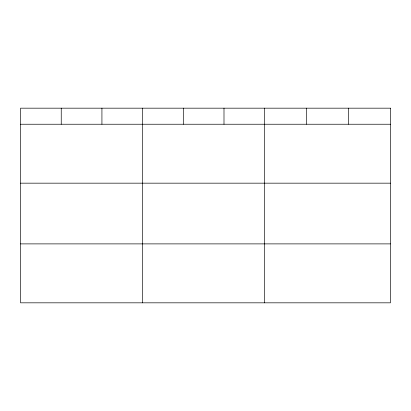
<?xml version="1.0" encoding="UTF-8"?>
<svg xmlns="http://www.w3.org/2000/svg" width="411" height="411" viewBox="0 0 411 411"><rect width="100%" height="100%" fill="white"/><g stroke="black" fill="none" stroke-linecap="round" stroke-linejoin="round"><path stroke-width="0.62" d="M20.55 124.235L390.45 124.235M20.55 183.167L390.45 183.167M20.55 243.887L390.45 243.887M348.528 108.175L348.528 124.235M306.606 108.175L306.606 124.235M264.684 108.175L264.684 302.825M223.995 108.175L223.995 124.235M183.306 108.175L183.306 124.235M142.617 108.175L142.617 302.825M101.928 108.175L101.928 124.235M61.239 108.175L61.239 124.235M390.45 108.175L20.55 108.175L20.55 302.825L390.45 302.825L390.45 108.175"/></g></svg>
